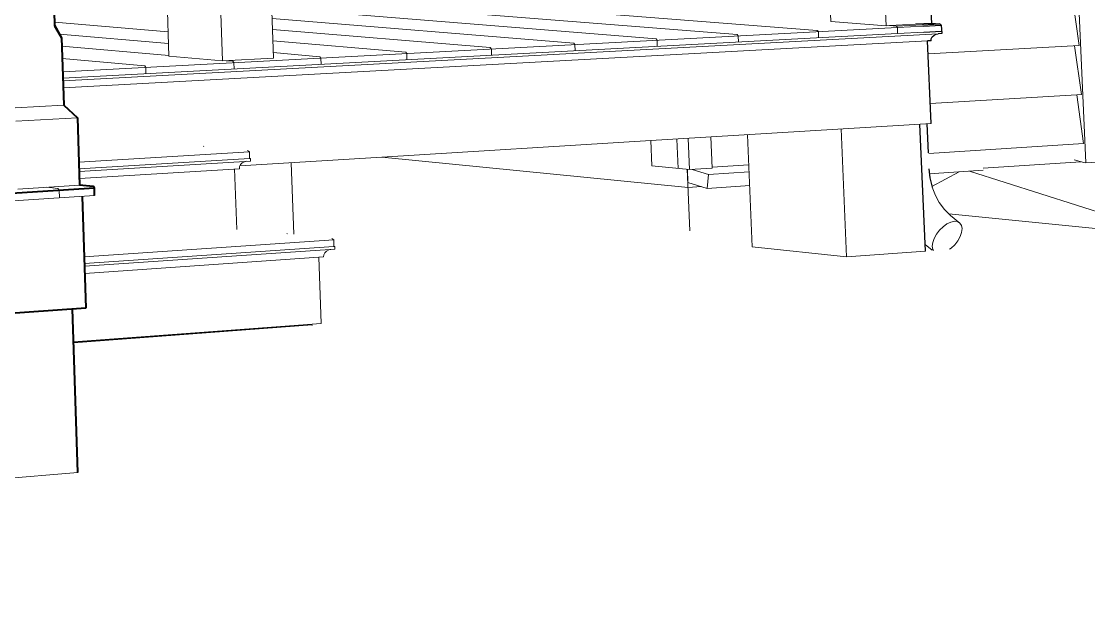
# Model space of a CAD drawing. Header units: inches. Extents: x -4969 to 16721, y 2489 to 24693.
# Drawn here: x 4130.7 to 4529.5, y 12501.6 to 12720.2 of the extents above; entities that cross this region are included whole.
import ezdxf

# ---------------------------------------------------------------- set-up
doc = ezdxf.new("R2010")
doc.units = ezdxf.units.IN
doc.header["$MEASUREMENT"] = 0
for name, color, linetype, lineweight in [('1', 1, 'Continuous', 9), ('2', 6, 'Continuous', 20), ('3', 3, 'Continuous', 30), ('4', 2, 'Continuous', 40)]:
    doc.layers.add(name, color=color, linetype=linetype, lineweight=lineweight)

msp = doc.modelspace()

# ---------------------------------------------------------------- linework, layer by layer
at = {"layer": '1'}
for p, q in [((4514.4805885, 12975.3346796), (4528.4228997, 12667.4005283)), ((4453.785646, 12718.5736717), (4452.93008, 12738.6017207)), ((4219.7580781, 12733.1166738), (4428.1003017, 12716.8772772)), ((4205.8512764, 12705.4716978), (4205.1307898, 12726.6362292)), ((4222.2756622, 12729.2353679), (4398.1733069, 12715.2935085)), ((4523.3574463, 12729.4382516), (4525.9606577, 12711.2663971)), ((4224.2174473, 12725.2672318), (4367.83915, 12713.6881923)), ((4143.0882012, 12719.892103), (4185.5358398, 12716.2840941)), ((4458.0196735, 12717.9555889), (4146.1416022, 12701.414862)), ((4224.3548448, 12721.3084968), (4337.0894646, 12712.0608859)), ((4433.143955, 12720.1574331), (4453.785646, 12718.5736717)), ((4453.785646, 12718.5736717), (4455.0278301, 12718.6393143)), ((4455.0278301, 12718.6393143), (4464.7806198, 12719.1546958)), ((4455.0278301, 12718.6393143), (4457.6282774, 12718.4399294)), ((4458.0196735, 12717.9555889), (4457.6282774, 12718.4399294)), ((4467.77552, 12718.4729983), (4458.0196735, 12717.9555889)), ((4458.1173792, 12715.6762259), (4458.0196735, 12717.9555889)), ((4144.9575579, 12715.4654724), (4185.6806873, 12711.940246)), ((4458.1173792, 12715.6762259), (4146.2196431, 12698.972487)), ((4146.2508631, 12697.99542), (4473.2529503, 12715.5760098)), ((4224.4971413, 12717.2086104), (4305.9156539, 12710.4111343)), ((4398.5616544, 12714.8021807), (4398.1733069, 12715.2935085)), ((4398.6558828, 12712.4917549), (4398.5616544, 12714.8021807)), ((4428.5862062, 12714.0946787), (4428.4902115, 12716.389468)), ((4467.873784, 12716.1987315), (4458.1173792, 12715.6762259)), ((4145.8366097, 12710.9599354), (4185.8309907, 12707.432783)), ((4146.3343961, 12695.3811642), (4469.2931566, 12712.9238973)), ((4224.6446035, 12712.9598864), (4274.3088821, 12708.7384699)), ((4306.2988307, 12709.908941), (4305.9156539, 12710.4111343)), ((4306.3874098, 12707.5503003), (4306.2988307, 12709.908941)), ((4337.4744485, 12711.5623672), (4337.0894646, 12712.0608859)), ((4337.5649709, 12709.2200202), (4337.4744485, 12711.5623672)), ((4368.2258564, 12713.1932951), (4367.83915, 12713.6881923)), ((4368.3182613, 12710.8670181), (4368.2258564, 12713.1932951)), ((4469.5001626, 12708.1378014), (4525.9606577, 12711.2663971)), ((4524.1834637, 12711.149674), (4525.9606577, 12711.2663971)), ((4524.1834637, 12711.149674), (4526.7893384, 12692.9441052)), ((4145.9839833, 12706.3477168), (4176.7986825, 12703.5781253)), ((4185.837481, 12707.2381431), (4205.8512764, 12705.4716978)), ((4205.8512764, 12705.4716978), (4224.8696177, 12706.476713)), ((4224.797518, 12708.55407), (4242.2600663, 12707.0424121)), ((4242.6393632, 12706.5327053), (4242.2600663, 12707.0424121)), ((4242.7238648, 12704.1407878), (4242.6393632, 12706.5327053)), ((4274.6901643, 12708.2325477), (4274.3088821, 12708.7384699)), ((4274.7767371, 12705.8573851), (4274.6901643, 12708.2325477)), ((4177.1737237, 12703.0606777), (4176.7986825, 12703.5781253)), ((4177.253879, 12700.6345311), (4177.1737237, 12703.0606777)), ((4207.237253, 12705.5449391), (4209.7598676, 12705.3224667)), ((4210.1370854, 12704.8089185), (4209.7598676, 12705.3224667)), ((4210.2194485, 12702.400008), (4210.1370854, 12704.8089185)), ((4470.303067, 12689.5742033), (4525.0105376, 12692.8377057)), ((4525.0105376, 12692.8377057), (4526.7893384, 12692.9441052)), ((4525.0105376, 12692.8377057), (4527.6190802, 12674.5983509)), ((4128.5989724, 12682.9308783), (4151.6593957, 12684.2395101)), ((4366.2366655, 12666.2677171), (4365.8640195, 12675.6808552)), ((4375.6582931, 12676.2818302), (4376.0961863, 12665.3153978)), ((4376.0985733, 12665.3151672), (4375.6606643, 12676.2819757)), ((4380.3497122, 12664.9045548), (4379.8833431, 12676.5410785)), ((4388.3549774, 12677.0608966), (4388.823814, 12665.4486345)), ((4388.8364972, 12665.4474153), (4388.367575, 12677.0616696)), ((4469.7583854, 12670.9009263), (4527.6190802, 12674.5983509)), ((4215.9600644, 12669.0066135), (4152.2732022, 12665.133429)), ((4216.3401179, 12668.0464871), (4152.3051633, 12664.1385668)), ((4232.4917532, 12640.7020812), (4231.5587791, 12667.4399086)), ((4379.7983871, 12658.1861097), (4265.4077955, 12669.5168787)), ((4380.3497122, 12664.9045548), (4366.2366655, 12666.2677171)), ((4388.8125224, 12665.728309), (4402.5364427, 12666.6052975)), ((4490.101853, 12665.4063509), (4526.5682124, 12667.7933648)), ((4527.6998564, 12667.4665635), (4524.0786979, 12668.5122981)), ((4527.6998564, 12667.4665635), (4528.4228997, 12667.4005283)), ((4528.4228997, 12667.4005283), (4540.8814535, 12668.2180566)), ((4212.1576182, 12665.2002717), (4152.3893073, 12661.5193988)), ((4379.5261312, 12664.9841035), (4380.4492206, 12641.9353591)), ((4379.7313588, 12660.1082391), (4379.5361201, 12664.9831387)), ((4388.823814, 12665.4486345), (4380.3497122, 12664.9045548)), ((4381.3051506, 12664.9658988), (4387.4200792, 12663.0334297)), ((4387.4200792, 12663.0334297), (4386.893112, 12657.8318058)), ((4402.6422653, 12664.0150348), (4387.4200792, 12663.0334297)), ((4490.0192383, 12664.6011191), (4469.8803932, 12663.279183)), ((4470.8465366, 12658.609796), (4481.1102682, 12664.0163244)), ((4561.6344572, 12639.9634818), (4484.9418617, 12664.2678345)), ((4129.3921398, 12657.6064409), (4152.4689666, 12659.0398293)), ((4140.1615075, 12658.2753668), (4144.3576955, 12657.8232296)), ((4386.893112, 12657.8318058), (4379.7313588, 12660.1082391)), ((4379.7983871, 12658.1861097), (4384.7572594, 12658.5107074)), ((4402.8520779, 12658.8793701), (4386.893112, 12657.8318058)), ((4470.9823648, 12658.3397752), (4472.2031423, 12655.2173061)), ((4144.7963678, 12657.2022036), (4144.3576955, 12657.8232296)), ((4144.8880841, 12654.3231789), (4144.7963678, 12657.2022036)), ((4472.0776079, 12655.4452994), (4473.676593, 12652.5412522)), ((4473.676593, 12652.5412522), (4475.6124234, 12649.9320489)), ((4475.6124234, 12649.9320489), (4477.8260697, 12647.6959939)), ((4477.1953114, 12648.3331373), (5130.2495403, 12583.6020354)), ((4477.8260697, 12647.6959939), (4481.3883009, 12644.9167661)), ((4472.6125753, 12640.7576081), (4473.7536331, 12642.2453141)), ((4473.7536331, 12642.2453141), (4475.0895658, 12643.5480028)), ((4475.0895658, 12643.5480028), (4476.5289679, 12644.5765647)), ((4476.5289679, 12644.5765647), (4477.973365, 12645.2607438)), ((4477.973365, 12645.2607438), (4479.3240266, 12645.5539689)), ((4479.3240266, 12645.5539689), (4480.4887748, 12645.4365125)), ((4480.4887748, 12645.4365125), (4481.3883009, 12644.9167661)), ((4481.3883009, 12644.9167661), (4481.9615523, 12644.0305648)), ((4481.9615523, 12644.0305648), (4482.1698259, 12642.8386337)), ((4482.1698259, 12642.8386337), (4481.9993087, 12641.4223609)), ((4471.208343, 12637.6399896), (4471.7444018, 12639.1866856)), ((4471.7444018, 12639.1866856), (4472.6125753, 12640.7576081)), ((4480.5944051, 12638.3111535), (4479.4558265, 12636.8276027)), ((4481.4619168, 12639.8782084), (4480.5944051, 12638.3111535)), ((4481.9993087, 12641.4223609), (4481.4619168, 12639.8782084)), ((4247.499782, 12636.135976), (4154.2590089, 12629.7617913)), ((4247.8830888, 12635.1657144), (4154.2916299, 12628.7473238)), ((4468.3700931, 12636.8707585), (4470.9614658, 12634.8328398)), ((4471.0407963, 12636.2231787), (4471.208343, 12637.6399896)), ((4471.252882, 12635.0328593), (4471.0407963, 12636.2231787)), ((4471.4879071, 12634.6731733), (4471.252882, 12635.0328593)), ((4478.1235261, 12635.5282436), (4477.5388193, 12635.1099732)), ((4479.4558265, 12636.8276027), (4478.1235261, 12635.5282436)), ((4243.6429672, 12632.2934289), (4154.3760601, 12626.1216638)), ((4150.2051683, 12600.4288297), (4238.2532752, 12606.9915218)), ((4239.3779366, 12606.8540875), (4150.2123641, 12600.2038326))]:
    msp.add_line(p, q, dxfattribs=at)
at = {"layer": '2'}
for p, q in [((4432.3085506, 12740.0481685), (4433.143955, 12720.1574331)), ((4185.1368515, 12728.2493958), (4185.837481, 12707.2381431)), ((4224.8696177, 12706.476713), (4224.1380783, 12727.5540347)), ((4467.383645, 12718.9561935), (4457.6282774, 12718.4399294)), ((4428.4902115, 12716.389468), (4428.1003017, 12716.8772772)), ((4128.4313802, 12687.9125464), (4146.5408135, 12688.921106)), ((4365.8640195, 12675.6808552), (4470.6259473, 12682.1090295)), ((4437.0393225, 12680.0481598), (4439.0476988, 12632.3169504)), ((4365.8640195, 12675.6808552), (4265.4077955, 12669.5168787)), ((4402.0748963, 12677.9027485), (4403.7850149, 12636.0435077)), ((4215.8758052, 12671.4594765), (4152.1933089, 12667.6202816)), ((4198.7008169, 12673.609637), (4198.9317244, 12673.4494054)), ((4215.1449586, 12671.9659031), (4215.8758052, 12671.4594765)), ((4215.8758052, 12671.4594765), (4215.9600644, 12669.0066135)), ((4212.1576182, 12665.2002717), (4212.1894415, 12665.9873599)), ((4212.1894415, 12665.9873599), (4212.5523571, 12666.721482)), ((4212.3240585, 12666.2596692), (4265.4077955, 12669.5168787)), ((4212.5523571, 12666.721482), (4213.2153239, 12667.3398359)), ((4213.2153239, 12667.3398359), (4214.1216505, 12667.7895076)), ((4214.1216505, 12667.7895076), (4214.8579725, 12667.9560349)), ((4215.958133, 12669.0628398), (4216.3064009, 12669.0276759)), ((4215.9590724, 12669.0354933), (4216.3064009, 12669.0276759)), ((4215.9600644, 12669.0066135), (4216.3064009, 12669.0276759)), ((4216.3064009, 12669.0276759), (4216.3401179, 12668.0464871)), ((4211.1593957, 12642.4998561), (4210.3878441, 12665.0912789)), ((4158.0530848, 12655.1527677), (2601.549507, 12557.0701359)), ((4247.4117855, 12638.6210094), (4154.1774664, 12632.2976462)), ((4229.8425587, 12640.9947148), (4230.1024597, 12640.8140746)), ((4246.6698389, 12639.1359507), (4247.4117855, 12638.6210094)), ((4247.4117855, 12638.6210094), (4247.499782, 12636.135976)), ((4244.0418595, 12633.8334125), (4244.713787, 12634.4580758)), ((4244.713787, 12634.4580758), (4245.6327701, 12634.9112207)), ((4245.6327701, 12634.9112207), (4246.280203, 12635.0557904)), ((4247.4975566, 12636.1988218), (4247.8478765, 12636.1597723)), ((4247.4986294, 12636.1685263), (4247.8478765, 12636.1597723)), ((4247.499782, 12636.135976), (4247.8478765, 12636.1597723)), ((4247.8478765, 12636.1597723), (4247.8830888, 12635.1657144)), ((4439.0476988, 12632.3169504), (4403.7850149, 12636.0435077)), ((4468.4748138, 12634.4413149), (4439.0476988, 12632.3169504)), ((4242.7222583, 12607.4367939), (4241.8514419, 12632.1695658)), ((4243.6429672, 12632.2934289), (4243.6744444, 12633.0906843)), ((4243.6744444, 12633.0906843), (4244.0418595, 12633.8334125)), ((4242.7222583, 12607.4367939), (4150.2015175, 12600.5429817)), ((4236.8550767, 12606.9996244), (4236.8589981, 12606.887599)), ((4239.3779366, 12606.8540875), (4238.2532752, 12606.9915218)), ((4239.3779366, 12606.8540875), (4239.3862698, 12606.616622)), ((4151.7609423, 12551.7834942), (4111.9095495, 12548.4002043))]:
    msp.add_line(p, q, dxfattribs=at)
at = {"layer": '3'}
for p, q in [((4470.8343154, 12719.4746005), (4469.9701783, 12739.4245364)), ((4470.8343154, 12719.4746005), (4464.7806198, 12719.1546958)), ((4467.383645, 12718.9561935), (4473.7422395, 12719.2926971)), ((4467.77552, 12718.4729983), (4474.4377159, 12718.8263337)), ((4470.8326176, 12719.5137972), (4473.7422395, 12719.2926971)), ((4474.4377159, 12718.8263337), (4473.7422395, 12719.2926971)), ((4474.4377159, 12718.8263337), (4474.575821, 12715.6471312)), ((4467.873784, 12716.1987315), (4474.5363592, 12716.5555469)), ((4470.6638537, 12713.7259698), (4471.0016323, 12714.4070089)), ((4471.0016323, 12714.4070089), (4471.624249, 12714.9818979)), ((4471.624249, 12714.9818979), (4472.478458, 12715.4014403)), ((4472.478458, 12715.4014403), (4473.2529503, 12715.5760098)), ((4474.575821, 12715.6471312), (4473.2529503, 12715.5760098)), ((4470.6398065, 12712.9970457), (4469.2931566, 12712.9238973)), ((4470.6259473, 12682.1090295), (4469.2931566, 12712.9238973)), ((4470.6398065, 12712.9970457), (4470.6638537, 12713.7259698)), ((4469.0088603, 12682.0098053), (4469.4799124, 12671.1045554)), ((4468.4748138, 12634.4413149), (4466.4312003, 12681.8516405)), ((4469.7352618, 12665.1930027), (4470.1261426, 12661.7815539)), ((4470.1261426, 12661.7815539), (4470.9823648, 12658.3397752))]:
    msp.add_line(p, q, dxfattribs=at)
at = {"layer": '4'}
for p, q in [((4131.4005176, 13086.6585586), (4143.132478, 12718.5026721)), ((4143.12386, 12718.7731099), (4145.7376043, 12714.0584193)), ((4143.132478, 12718.5026721), (4145.7376043, 12714.0584193)), ((4145.7376043, 12714.0584193), (4146.5408135, 12688.921106)), ((4146.5408135, 12688.921106), (4151.6593957, 12684.2395101)), ((4151.6593957, 12684.2395101), (4152.4689666, 12659.0398293)), ((2601.6333308, 12560.9048682), (4157.9603074, 12658.0236672)), ((4152.4643514, 12659.1834865), (4157.5205712, 12658.642816)), ((4157.9603074, 12658.0236672), (4157.5205712, 12658.642816)), ((4158.0530848, 12655.1527677), (4157.9603074, 12658.0236672)), ((4153.4518648, 12654.8628231), (4154.7925478, 12613.169491)), ((4154.7925478, 12613.169491), (2603.4138735, 12501.6273462)), ((4151.7609423, 12551.7834942), (4149.8091559, 12612.8111915))]:
    msp.add_line(p, q, dxfattribs=at)

doc.saveas('drawing.dxf')
